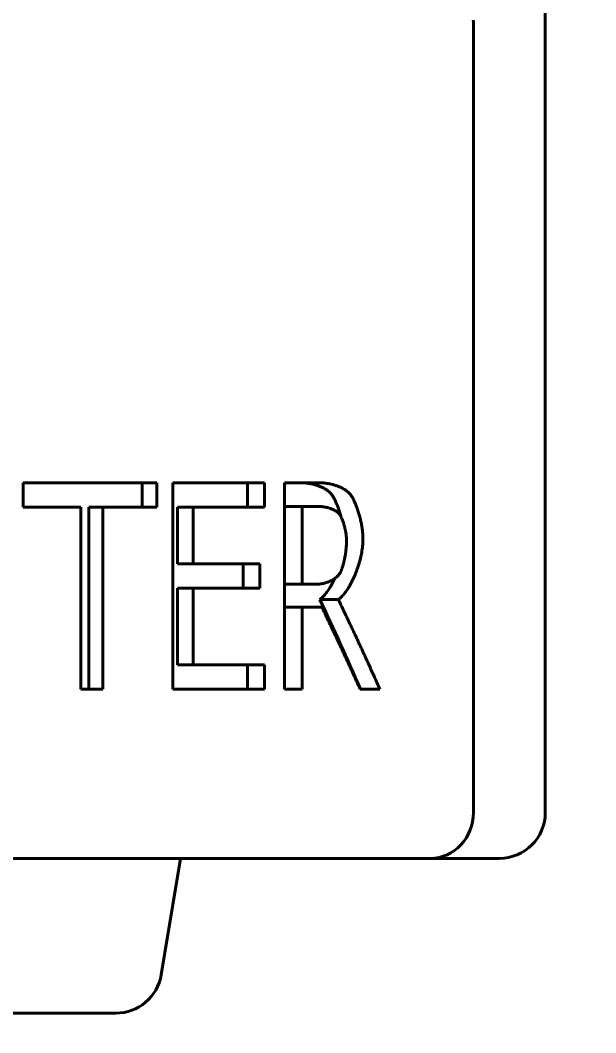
# Model space of a CAD drawing. Header units: millimetres. Extents: x 0 to 51860, y 0 to 5940.
# Drawn here: x 4006.33 to 4031.39, y 1702.15 to 1746.25 of the extents above; entities that cross this region are included whole.
import ezdxf

# ---------------------------------------------------------------- set-up
doc = ezdxf.new("R2010")
doc.units = ezdxf.units.MM
doc.header["$LTSCALE"] = 10
doc.layers.add('가시적인 것(ISO)', color=3, linetype='Continuous', lineweight=40)
doc.layers.add('치수(ISO)', color=2, linetype='Continuous', lineweight=25)
doc.styles.add('치수 텍스트_PSTEK_POSCO', font='isocp.shx')
doc.dimstyles.new('치수_PSTEK_POSCO', dxfattribs={"dimscale": 10, "dimtxt": 3.5, "dimasz": 2.5, "dimexe": 2, "dimexo": 2.5, "dimgap": 1, "dimtad": 1, "dimrnd": 1e-08, "dimdsep": 46, "dimtxsty": '치수 텍스트_PSTEK_POSCO', "dimcen": 0.09, "dimdle": 10, "dimclrd": 7, "dimclre": 7, "dimclrt": 2, "dimadec": 1, "dimazin": 2, "dimtfac": 1, "dimtmove": 0, "dimatfit": 3, "dimfxl": 0, "dimtolj": 1, "dimlwd": -1, "dimlwe": -1, "dimarcsym": 0})

# ---------------------------------------------------------------- blocks, each defined once
blk = doc.blocks.new('*D24')
at = {"layer": 'Defpoints', "color": 0}
for p in [(3893.189, 1812.006), (4763.189, 1812.006), (4763.189, 1549.441)]:
    blk.add_point(p, dxfattribs=at)
at = {"layer": '치수(ISO)', "color": 7}
for p, q in [((3893.189, 1787.006), (3893.189, 1529.441)), ((4763.189, 1787.006), (4763.189, 1529.441)), ((3918.189, 1549.441), (4738.189, 1549.441))]:
    blk.add_line(p, q, dxfattribs=at)
for points in [[(3918.189, 1553.607), (3918.189, 1545.274), (3893.189, 1549.441)], [(4738.189, 1553.607), (4738.189, 1545.274), (4763.189, 1549.441)]]:
    blk.add_solid(points, dxfattribs=at)
at = {"layer": '치수(ISO)', "color": 2, "insert": (4296.675, 1576.941), "char_height": 35, "attachment_point": 4, "style": '치수 텍스트_PSTEK_POSCO'}
blk.add_mtext('\\A1;870', dxfattribs=at)

msp = doc.modelspace()

# ---------------------------------------------------------------- linework, layer by layer
at = {"layer": '가시적인 것(ISO)'}
for p, q in [((4029.1889, 1711.7463), (4029.1889, 1775.3727)), ((4026.0576, 1746.2053), (4026.0576, 1711.7463)), ((4006.4572, 1725.0452), (4006.4572, 1726.11)), ((4012.2802, 1726.11), (4006.4572, 1726.11)), ((4011.6313, 1726.11), (4011.6313, 1725.0452)), ((4012.2802, 1726.11), (4012.2802, 1725.0452)), ((4012.9685, 1717.11), (4012.9685, 1726.11)), ((4016.968, 1726.11), (4012.9685, 1726.11)), ((4016.2258, 1726.11), (4016.2258, 1725.0452)), ((4016.968, 1726.11), (4016.968, 1725.0452)), ((4017.835, 1717.11), (4017.835, 1726.11)), ((4019.3028, 1726.11), (4017.835, 1726.11)), ((4006.4572, 1725.0452), (4008.9619, 1725.0452)), ((4008.9619, 1717.11), (4008.9619, 1725.0452)), ((4009.3234, 1725.0452), (4009.3234, 1717.11)), ((4009.3234, 1725.0452), (4009.9254, 1725.0452)), ((4009.9254, 1725.0452), (4012.2802, 1725.0452)), ((4009.9254, 1725.0452), (4009.9254, 1717.11)), ((4013.1746, 1725.0452), (4013.1746, 1722.5801)), ((4013.1746, 1725.0452), (4013.8548, 1725.0452)), ((4013.8548, 1725.0452), (4016.968, 1725.0452)), ((4013.8548, 1725.0452), (4013.8548, 1722.5801)), ((4017.835, 1725.0744), (4018.6023, 1725.0744)), ((4018.6023, 1725.0744), (4019.3431, 1725.0744)), ((4018.6023, 1725.0744), (4018.6023, 1721.6903)), ((4013.1746, 1722.5801), (4013.8548, 1722.5801)), ((4016.7669, 1722.5801), (4013.8548, 1722.5801)), ((4016.0287, 1722.5801), (4016.0287, 1721.5152)), ((4016.7669, 1722.5801), (4016.7669, 1721.5152)), ((4017.835, 1721.6903), (4018.6023, 1721.6903)), ((4019.2579, 1721.6903), (4018.6023, 1721.6903)), ((4013.1746, 1721.5152), (4013.1746, 1718.1749)), ((4013.1746, 1721.5152), (4013.8548, 1721.5152)), ((4013.8548, 1721.5152), (4016.7669, 1721.5152)), ((4013.8548, 1721.5152), (4013.8548, 1718.1749)), ((4019.3683, 1721.0266), (4020.1742, 1721.0266)), ((4017.835, 1720.6911), (4018.6023, 1720.6911)), ((4018.6023, 1720.6911), (4019.4548, 1720.6911)), ((4018.6023, 1720.6911), (4018.6023, 1717.11)), ((4013.1746, 1718.1749), (4013.8548, 1718.1749)), ((4016.968, 1718.1749), (4013.8548, 1718.1749)), ((4016.2258, 1718.1749), (4016.2258, 1717.11)), ((4016.968, 1718.1749), (4016.968, 1717.11)), ((4008.9619, 1717.11), (4009.9254, 1717.11)), ((4012.9685, 1717.11), (4016.968, 1717.11)), ((4017.835, 1717.11), (4018.6023, 1717.11)), ((4021.128, 1717.11), (4021.9862, 1717.11)), ((4024.1951, 1709.7463), (3949.3438, 1709.7463)), ((4012.4674, 1704.6775), (4013.3122, 1709.7463)), ((4027.1889, 1709.7463), (4024.1951, 1709.7463)), ((4010.4946, 1703.0063), (3982.6233, 1703.0063))]:
    msp.add_line(p, q, dxfattribs=at)
for centre, end in [((4027.1889, 1711.7463), 0), ((4010.4946, 1705.0063), 350.53768)]:
    msp.add_arc(centre, 2, 270, end, dxfattribs=at)
for centre, major_axis, ratio, start_param, end_param in [((4024.8714, 1744.4781), (-1.1536, -1.8177), 0.1517472, 2.9068926, 2.9936496), ((4024.1951, 1711.7463), (0.0002, -2), 0.9312264, 6.2830745, 7.8538528)]:
    msp.add_ellipse(centre, major_axis=major_axis, ratio=ratio, start_param=start_param, end_param=end_param, dxfattribs=at)
for points, knots in [([(4018.5141, 1726.11), (4018.553, 1726.11), (4018.5928, 1726.1089), (4018.674, 1726.1042), (4018.7153, 1726.1008), (4018.7779, 1726.0939), (4018.7989, 1726.0913), (4018.862, 1726.0827), (4018.9044, 1726.0759), (4018.9679, 1726.064), (4018.9891, 1726.0597), (4019.0525, 1726.0462), (4019.0946, 1726.036), (4019.157, 1726.0192), (4019.1778, 1726.0133), (4019.2395, 1725.9948), (4019.28, 1725.9815), (4019.3396, 1725.9598), (4019.3592, 1725.9523), (4019.4174, 1725.9291), (4019.4552, 1725.9126), (4019.51, 1725.8862), (4019.528, 1725.8772), (4019.5808, 1725.8493), (4019.6146, 1725.8297), (4019.6629, 1725.7988), (4019.6786, 1725.7883), (4019.7243, 1725.7558), (4019.753, 1725.7332), (4019.8064, 1725.6861), (4019.8311, 1725.6615), (4019.8535, 1725.636)], [0, 0, 0, 0, 0.0833333, 0.0833333, 0.1666667, 0.1666667, 0.2083333, 0.2083333, 0.2916667, 0.2916667, 0.3333333, 0.3333333, 0.4166667, 0.4166667, 0.4583333, 0.4583333, 0.5416667, 0.5416667, 0.5833333, 0.5833333, 0.6666667, 0.6666667, 0.7083333, 0.7083333, 0.7916667, 0.7916667, 0.8333333, 0.8333333, 0.9166667, 0.9166667, 1, 1, 1, 1]), ([(4019.3028, 1726.11), (4019.3424, 1726.11), (4019.383, 1726.1089), (4019.4245, 1726.1066), (4019.4659, 1726.1042), (4019.508, 1726.1008), (4019.5506, 1726.0962), (4019.5719, 1726.0939), (4019.5933, 1726.0913), (4019.6148, 1726.0885), (4019.6577, 1726.0827), (4019.7009, 1726.0759), (4019.7441, 1726.068), (4019.7657, 1726.064), (4019.7873, 1726.0597), (4019.8089, 1726.0552), (4019.852, 1726.0462), (4019.895, 1726.036), (4019.9375, 1726.0248), (4019.9587, 1726.0192), (4019.9798, 1726.0133), (4020.0008, 1726.0071), (4020.0428, 1725.9948), (4020.0842, 1725.9815), (4020.1247, 1725.967), (4020.145, 1725.9598), (4020.165, 1725.9523), (4020.1848, 1725.9446), (4020.2243, 1725.9291), (4020.2629, 1725.9126), (4020.3002, 1725.895), (4020.3561, 1725.8687), (4020.4092, 1725.84), (4020.4584, 1725.8091), (4020.4748, 1725.7988), (4020.4909, 1725.7883), (4020.5064, 1725.7774), (4020.5375, 1725.7558), (4020.5668, 1725.7332), (4020.594, 1725.7096), (4020.6213, 1725.6861), (4020.6465, 1725.6615), (4020.6693, 1725.636)], [0, 0, 0, 0, 0.0833333, 0.0833333, 0.0833333, 0.1666667, 0.1666667, 0.1666667, 0.2083333, 0.2083333, 0.2083333, 0.2916667, 0.2916667, 0.2916667, 0.3333333, 0.3333333, 0.3333333, 0.4166667, 0.4166667, 0.4166667, 0.4583333, 0.4583333, 0.4583333, 0.5416667, 0.5416667, 0.5416667, 0.5833333, 0.5833333, 0.5833333, 0.6666667, 0.6666667, 0.6666667, 0.7916667, 0.7916667, 0.7916667, 0.8333333, 0.8333333, 0.8333333, 0.9166667, 0.9166667, 0.9166667, 1, 1, 1, 1]), ([(4019.8535, 1725.636), (4019.8759, 1725.6104), (4019.8985, 1725.5804), (4019.9212, 1725.5464), (4019.9439, 1725.5124), (4019.9666, 1725.4744), (4019.9892, 1725.4329), (4020.0005, 1725.4121), (4020.0117, 1725.3905), (4020.0229, 1725.3681), (4020.0453, 1725.3233), (4020.0674, 1725.2753), (4020.0891, 1725.2245), (4020.0999, 1725.1992), (4020.1106, 1725.1731), (4020.1212, 1725.1465), (4020.1423, 1725.0932), (4020.1629, 1725.0375), (4020.1828, 1724.9799), (4020.1927, 1724.9511), (4020.2024, 1724.9218), (4020.2119, 1724.8921), (4020.231, 1724.8327), (4020.2492, 1724.7716), (4020.2664, 1724.7094), (4020.2716, 1724.6904), (4020.2768, 1724.6713), (4020.2818, 1724.6521)], [0, 0, 0, 0, 0.08333333, 0.08333333, 0.08333333, 0.16666667, 0.16666667, 0.16666667, 0.20833333, 0.20833333, 0.20833333, 0.29166667, 0.29166667, 0.29166667, 0.33333333, 0.33333333, 0.33333333, 0.41666667, 0.41666667, 0.41666667, 0.45833333, 0.45833333, 0.45833333, 0.54166667, 0.54166667, 0.54166667, 0.5671465, 0.5671465, 0.5671465, 0.5671465]), ([(4020.6693, 1725.636), (4020.6921, 1725.6104), (4020.7152, 1725.5804), (4020.7384, 1725.5464), (4020.7615, 1725.5124), (4020.7847, 1725.4744), (4020.8078, 1725.4329), (4020.8423, 1725.3707), (4020.8765, 1725.3006), (4020.9096, 1725.2245), (4020.9207, 1725.1992), (4020.9316, 1725.1731), (4020.9424, 1725.1465), (4020.964, 1725.0932), (4020.985, 1725.0375), (4021.0053, 1724.9799), (4021.0154, 1724.9511), (4021.0253, 1724.9218), (4021.035, 1724.8921), (4021.0545, 1724.8327), (4021.073, 1724.7716), (4021.0906, 1724.7094), (4021.0993, 1724.6783), (4021.1078, 1724.6469), (4021.116, 1724.6153), (4021.1324, 1724.5521), (4021.1477, 1724.4881), (4021.1616, 1724.4237), (4021.1685, 1724.3914), (4021.1752, 1724.3591), (4021.1814, 1724.3268), (4021.1939, 1724.2622), (4021.205, 1724.1974), (4021.2144, 1724.1331), (4021.2191, 1724.1009), (4021.2234, 1724.0689), (4021.2273, 1724.037), (4021.235, 1723.9732), (4021.241, 1723.9102), (4021.2451, 1723.8483), (4021.2492, 1723.7864), (4021.2513, 1723.7257), (4021.2513, 1723.6668)], [0, 0, 0, 0, 0.0833333, 0.0833333, 0.0833333, 0.1666667, 0.1666667, 0.1666667, 0.2916667, 0.2916667, 0.2916667, 0.3333333, 0.3333333, 0.3333333, 0.4166667, 0.4166667, 0.4166667, 0.4583333, 0.4583333, 0.4583333, 0.5416667, 0.5416667, 0.5416667, 0.5833333, 0.5833333, 0.5833333, 0.6666667, 0.6666667, 0.6666667, 0.7083333, 0.7083333, 0.7083333, 0.7916667, 0.7916667, 0.7916667, 0.8333333, 0.8333333, 0.8333333, 0.9166667, 0.9166667, 0.9166667, 1, 1, 1, 1]), ([(4020.2044, 1724.7681), (4020.1793, 1724.796), (4020.1471, 1724.8232), (4020.1096, 1724.849), (4020.1002, 1724.8555), (4020.0905, 1724.8618), (4020.0804, 1724.8681), (4020.0604, 1724.8807), (4020.039, 1724.8929), (4020.0166, 1724.9047), (4020.0055, 1724.9106), (4019.994, 1724.9164), (4019.9823, 1724.922), (4019.9589, 1724.9334), (4019.9346, 1724.9443), (4019.9095, 1724.9546), (4019.8969, 1724.9598), (4019.8842, 1724.9649), (4019.8713, 1724.9698), (4019.8455, 1724.9796), (4019.819, 1724.9889), (4019.7922, 1724.9976), (4019.7787, 1725.0019), (4019.7652, 1725.0061), (4019.7515, 1725.0101), (4019.7242, 1725.0182), (4019.6966, 1725.0256), (4019.6688, 1725.0322), (4019.6549, 1725.0356), (4019.641, 1725.0388), (4019.6271, 1725.0417), (4019.5993, 1725.0477), (4019.5714, 1725.0529), (4019.5437, 1725.0573), (4019.5299, 1725.0595), (4019.5161, 1725.0615), (4019.5024, 1725.0633), (4019.475, 1725.0669), (4019.4478, 1725.0697), (4019.4212, 1725.0716), (4019.3946, 1725.0734), (4019.3685, 1725.0744), (4019.3431, 1725.0744)], [0, 0, 0, 0, 0.1666667, 0.1666667, 0.1666667, 0.2083333, 0.2083333, 0.2083333, 0.2916667, 0.2916667, 0.2916667, 0.3333333, 0.3333333, 0.3333333, 0.4166667, 0.4166667, 0.4166667, 0.4583333, 0.4583333, 0.4583333, 0.5416667, 0.5416667, 0.5416667, 0.5833333, 0.5833333, 0.5833333, 0.6666667, 0.6666667, 0.6666667, 0.7083333, 0.7083333, 0.7083333, 0.7916667, 0.7916667, 0.7916667, 0.8333333, 0.8333333, 0.8333333, 0.9166667, 0.9166667, 0.9166667, 1, 1, 1, 1]), ([(4020.5381, 1723.572), (4020.5381, 1723.6048), (4020.537, 1723.6391), (4020.5349, 1723.6745), (4020.5327, 1723.7099), (4020.5295, 1723.7464), (4020.5254, 1723.7836), (4020.5192, 1723.8395), (4020.5109, 1723.8971), (4020.5007, 1723.9552), (4020.4973, 1723.9745), (4020.4937, 1723.9939), (4020.49, 1724.0133), (4020.4824, 1724.0522), (4020.4741, 1724.091), (4020.465, 1724.1296), (4020.4605, 1724.1488), (4020.4559, 1724.168), (4020.451, 1724.1871), (4020.4413, 1724.2252), (4020.431, 1724.2628), (4020.4201, 1724.2996), (4020.4147, 1724.318), (4020.4091, 1724.3361), (4020.4034, 1724.354), (4020.3919, 1724.3898), (4020.38, 1724.4246), (4020.3677, 1724.458), (4020.3615, 1724.4746), (4020.3552, 1724.491), (4020.3488, 1724.5069), (4020.336, 1724.5388), (4020.3229, 1724.5691), (4020.3094, 1724.5974), (4020.3027, 1724.6116), (4020.2959, 1724.6253), (4020.2891, 1724.6384), (4020.2753, 1724.6648), (4020.2614, 1724.689), (4020.2472, 1724.7107), (4020.2331, 1724.7324), (4020.2188, 1724.7517), (4020.2044, 1724.7681)], [0, 0, 0, 0, 0.0833333, 0.0833333, 0.0833333, 0.1666667, 0.1666667, 0.1666667, 0.2916667, 0.2916667, 0.2916667, 0.3333333, 0.3333333, 0.3333333, 0.4166667, 0.4166667, 0.4166667, 0.4583333, 0.4583333, 0.4583333, 0.5416667, 0.5416667, 0.5416667, 0.5833333, 0.5833333, 0.5833333, 0.6666667, 0.6666667, 0.6666667, 0.7083333, 0.7083333, 0.7083333, 0.7916667, 0.7916667, 0.7916667, 0.8333333, 0.8333333, 0.8333333, 0.9166667, 0.9166667, 0.9166667, 1, 1, 1, 1]), ([(4021.2513, 1723.6668), (4021.2513, 1723.5847), (4021.2474, 1723.5002), (4021.2399, 1723.4141), (4021.2324, 1723.328), (4021.2214, 1723.2402), (4021.2072, 1723.1516), (4021.2, 1723.1073), (4021.1921, 1723.0628), (4021.1834, 1723.0181), (4021.1661, 1722.9289), (4021.1457, 1722.8391), (4021.1227, 1722.7497), (4021.1112, 1722.705), (4021.099, 1722.6604), (4021.0862, 1722.616), (4021.0605, 1722.5271), (4021.0324, 1722.439), (4021.0021, 1722.3523), (4020.987, 1722.309), (4020.9713, 1722.2661), (4020.9551, 1722.2236), (4020.9228, 1722.1387), (4020.8885, 1722.0557), (4020.8526, 1721.9754), (4020.8346, 1721.9352), (4020.8162, 1721.8958), (4020.7975, 1721.8571), (4020.76, 1721.7796), (4020.7211, 1721.7053), (4020.6812, 1721.6349), (4020.6612, 1721.5997), (4020.6409, 1721.5654), (4020.6205, 1721.5322), (4020.5795, 1721.4659), (4020.5377, 1721.4038), (4020.4953, 1721.3468), (4020.4741, 1721.3183), (4020.4528, 1721.2911), (4020.4315, 1721.2652), (4020.3887, 1721.2134), (4020.3456, 1721.1672), (4020.3026, 1721.1271), (4020.2596, 1721.0871), (4020.2167, 1721.0533), (4020.1742, 1721.0266)], [0, 0, 0, 0, 0.0833333, 0.0833333, 0.0833333, 0.1666667, 0.1666667, 0.1666667, 0.2083333, 0.2083333, 0.2083333, 0.2916667, 0.2916667, 0.2916667, 0.3333333, 0.3333333, 0.3333333, 0.4166667, 0.4166667, 0.4166667, 0.4583333, 0.4583333, 0.4583333, 0.5416667, 0.5416667, 0.5416667, 0.5833333, 0.5833333, 0.5833333, 0.6666667, 0.6666667, 0.6666667, 0.7083333, 0.7083333, 0.7083333, 0.7916667, 0.7916667, 0.7916667, 0.8333333, 0.8333333, 0.8333333, 0.9166667, 0.9166667, 0.9166667, 1, 1, 1, 1]), ([(4020.2389, 1722.157), (4020.2647, 1722.1984), (4020.2903, 1722.2523), (4020.3149, 1722.3155), (4020.321, 1722.3314), (4020.3271, 1722.3478), (4020.3332, 1722.3647), (4020.3452, 1722.3986), (4020.357, 1722.4346), (4020.3685, 1722.4724), (4020.3742, 1722.4913), (4020.3799, 1722.5106), (4020.3854, 1722.5304), (4020.3965, 1722.5698), (4020.4072, 1722.6108), (4020.4174, 1722.6529), (4020.4225, 1722.674), (4020.4275, 1722.6954), (4020.4324, 1722.717), (4020.4422, 1722.7602), (4020.4514, 1722.8043), (4020.4601, 1722.8491), (4020.4644, 1722.8714), (4020.4686, 1722.8939), (4020.4727, 1722.9165), (4020.4808, 1722.9617), (4020.4882, 1723.0073), (4020.495, 1723.0528), (4020.4984, 1723.0755), (4020.5016, 1723.0983), (4020.5046, 1723.121), (4020.5137, 1723.189), (4020.5212, 1723.2566), (4020.5267, 1723.3223), (4020.5341, 1723.4099), (4020.5381, 1723.4942), (4020.5381, 1723.572)], [0, 0, 0, 0, 0.1666667, 0.1666667, 0.1666667, 0.2083333, 0.2083333, 0.2083333, 0.2916667, 0.2916667, 0.2916667, 0.3333333, 0.3333333, 0.3333333, 0.4166667, 0.4166667, 0.4166667, 0.4583333, 0.4583333, 0.4583333, 0.5416667, 0.5416667, 0.5416667, 0.5833333, 0.5833333, 0.5833333, 0.6666667, 0.6666667, 0.6666667, 0.7083333, 0.7083333, 0.7083333, 0.8333333, 0.8333333, 0.8333333, 1, 1, 1, 1]), ([(4019.2579, 1721.6903), (4019.2845, 1721.6903), (4019.3123, 1721.6915), (4019.3411, 1721.694), (4019.3699, 1721.6965), (4019.3997, 1721.7002), (4019.4301, 1721.7051), (4019.4757, 1721.7124), (4019.5227, 1721.7224), (4019.5702, 1721.7348), (4019.586, 1721.739), (4019.6019, 1721.7434), (4019.6177, 1721.7481), (4019.6495, 1721.7575), (4019.6813, 1721.7679), (4019.7128, 1721.7794), (4019.7286, 1721.7852), (4019.7443, 1721.7912), (4019.7599, 1721.7975), (4019.7911, 1721.81), (4019.8219, 1721.8235), (4019.852, 1721.838), (4019.8671, 1721.8453), (4019.8819, 1721.8527), (4019.8966, 1721.8605), (4019.9259, 1721.8759), (4019.9544, 1721.8923), (4019.9818, 1721.9096), (4019.9955, 1721.9183), (4020.0089, 1721.9271), (4020.022, 1721.9362), (4020.0482, 1721.9544), (4020.0731, 1721.9734), (4020.0965, 1721.9933), (4020.1082, 1722.0032), (4020.1196, 1722.0134), (4020.1305, 1722.0237), (4020.1522, 1722.0444), (4020.1724, 1722.0659), (4020.1905, 1722.0881), (4020.2087, 1722.1103), (4020.2249, 1722.1333), (4020.2389, 1722.157)], [0, 0, 0, 0, 0.0833333, 0.0833333, 0.0833333, 0.1666667, 0.1666667, 0.1666667, 0.2916667, 0.2916667, 0.2916667, 0.3333333, 0.3333333, 0.3333333, 0.4166667, 0.4166667, 0.4166667, 0.4583333, 0.4583333, 0.4583333, 0.5416667, 0.5416667, 0.5416667, 0.5833333, 0.5833333, 0.5833333, 0.6666667, 0.6666667, 0.6666667, 0.7083333, 0.7083333, 0.7083333, 0.7916667, 0.7916667, 0.7916667, 0.8333333, 0.8333333, 0.8333333, 0.9166667, 0.9166667, 0.9166667, 1, 1, 1, 1]), ([(4020.0129, 1721.9299), (4020.0018, 1721.9054), (4019.9905, 1721.8811), (4019.9791, 1721.8571), (4019.9424, 1721.7796), (4019.9043, 1721.7053), (4019.8651, 1721.6349), (4019.8455, 1721.5997), (4019.8257, 1721.5654), (4019.8056, 1721.5322), (4019.7655, 1721.4659), (4019.7245, 1721.4038), (4019.683, 1721.3468), (4019.6622, 1721.3183), (4019.6413, 1721.2911), (4019.6204, 1721.2652), (4019.5785, 1721.2134), (4019.5363, 1721.1672), (4019.4941, 1721.1271), (4019.452, 1721.0871), (4019.4099, 1721.0533), (4019.3683, 1721.0266)], [0.55749696, 0.55749696, 0.55749696, 0.55749696, 0.58333333, 0.58333333, 0.58333333, 0.66666667, 0.66666667, 0.66666667, 0.70833333, 0.70833333, 0.70833333, 0.79166667, 0.79166667, 0.79166667, 0.83333333, 0.83333333, 0.83333333, 0.91666667, 0.91666667, 0.91666667, 1, 1, 1, 1]), ([(4020.1742, 1721.0266), (4020.2269, 1720.9178), (4020.3318, 1720.7002), (4020.462, 1720.4282), (4020.5915, 1720.1562), (4020.6945, 1719.9386), (4020.8225, 1719.6667), (4020.9243, 1719.4491), (4021.0509, 1719.1771), (4021.1516, 1718.9595), (4021.2767, 1718.6875), (4021.3762, 1718.4699), (4021.5246, 1718.1436), (4021.7209, 1717.7084), (4021.8902, 1717.3276), (4021.9862, 1717.11)], [0, 0, 0, 0, 0.04215599, 0.08431197, 0.10538997, 0.14754595, 0.16862395, 0.21077993, 0.23185793, 0.27401391, 0.29509191, 0.33724789, 0.35832589, 0.42155987, 0.50587184, 0.50587184, 0.50587184, 0.50587184]), ([(4021.128, 1717.11), (4021.0834, 1717.2095), (4020.9937, 1717.4085), (4020.8809, 1717.6571), (4020.7676, 1717.9058), (4020.6764, 1718.1048), (4020.5619, 1718.3535), (4020.4698, 1718.5524), (4020.3542, 1718.8011), (4020.2612, 1719), (4020.1444, 1719.2487), (4020.0506, 1719.4477), (4019.9327, 1719.6963), (4019.8379, 1719.8953), (4019.7189, 1720.144), (4019.5993, 1720.3927), (4019.503, 1720.5916), (4019.4548, 1720.6911)], [0, 0, 0, 0, 0.0381103, 0.0762206, 0.09527575, 0.13338605, 0.1524412, 0.19055149, 0.20960664, 0.24771694, 0.26677209, 0.30488239, 0.32393754, 0.36204784, 0.38110299, 0.41921329, 0.45732359, 0.45732359, 0.45732359, 0.45732359])]:
    msp.add_open_spline(points, degree=3, knots=knots, dxfattribs=at)
msp.add_open_spline([(4019.3683, 1721.0266), (4019.9875, 1719.7211), (4020.5799, 1718.4156), (4021.1442, 1717.11)], degree=3, dxfattribs=at)

# ---------------------------------------------------------------- dimensions: what is measured, and where the dimension line sits
at = {"layer": '치수(ISO)', "color": 7}
dim = msp.add_linear_dim(base=(4763.1889, 1549.4408), p1=(3893.1889, 1812.0063), p2=(4763.1889, 1812.0063), dimstyle='치수_PSTEK_POSCO', override={"dimdec": 2, "dimtp": 0, "dimtm": 0, "dimtdec": 2, "dimtofl": 0, "dimatfit": 1}, dxfattribs=at)
dim.commit()
dim.dimension.update_dxf_attribs({"geometry": '*D24', "text_midpoint": (4328.1889, 1549.4408), "dimtype": 160})

doc.saveas('drawing.dxf')
